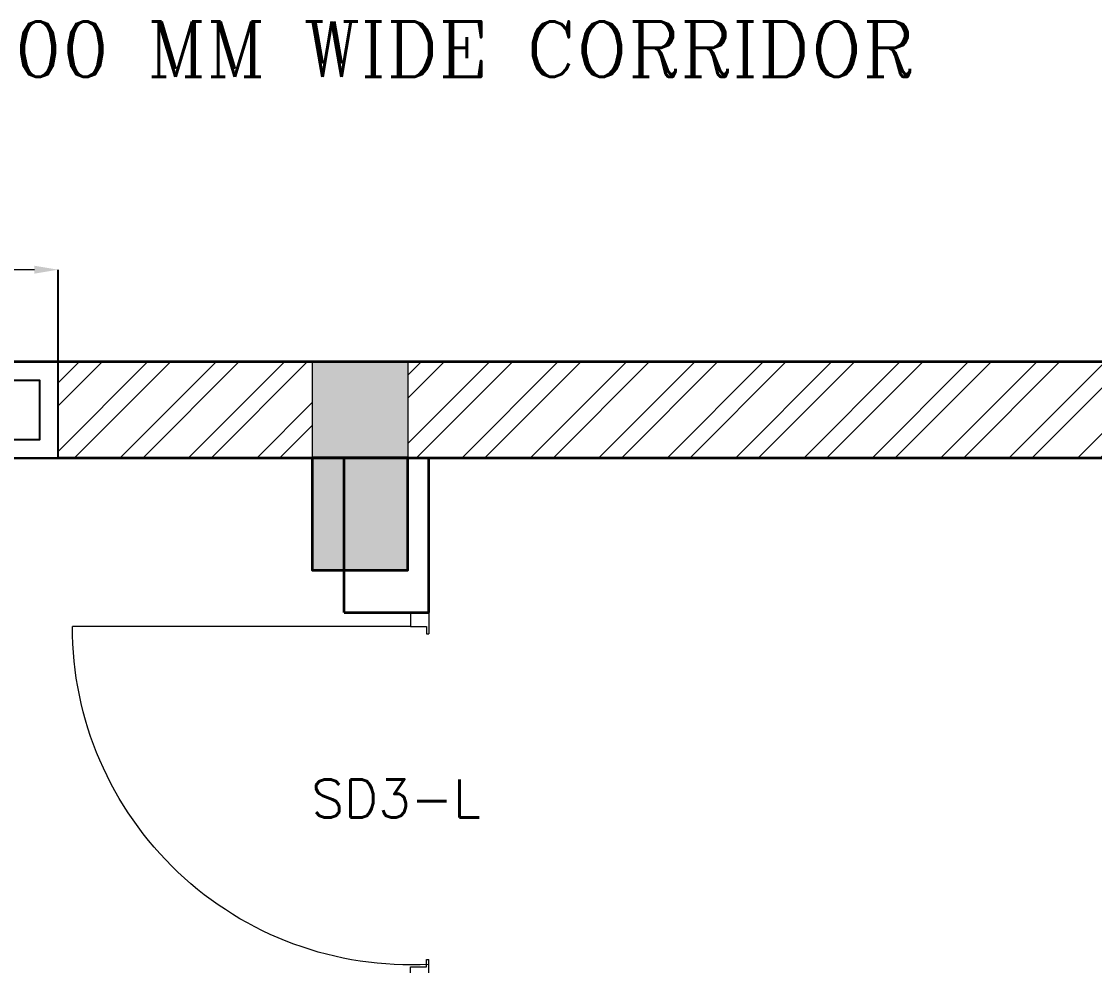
# Model space of a CAD drawing. Extents: x -52083 to 49512, y -145230 to 20224.
# Drawn here: x -37431 to -34519, y -15351 to -12789 of the extents above; entities that cross this region are included whole.
import ezdxf

# ---------------------------------------------------------------- set-up
doc = ezdxf.new("R2010")
doc.units = 0
doc.header["$LTSCALE"] = 0.5
doc.header["$MEASUREMENT"] = 0
doc.header["$PDMODE"] = 32
for name, color, linetype, lineweight in [('1000x2100 Door', 1, 'Continuous', 5), ('1050x2100 Door', 6, 'Continuous', 5), ('COL', 1, 'Continuous', 35), ('DIM', 3, 'Continuous', 5), ('Hatch-1', 8, 'Continuous', 5), ('wall-1', 7, 'Continuous', 35)]:
    doc.layers.add(name, color=color, linetype=linetype, lineweight=lineweight)
doc.layers.add('PDF_Text', color=5, linetype='Continuous')
doc.styles.add('RomanS', font='romans.shx')
doc.styles.get("Standard").update_dxf_attribs({"font": 'romans.shx'})
doc.dimstyles.new('Sa-dim', dxfattribs={"dimtxt": 65, "dimasz": 65, "dimexe": 0, "dimexo": 0, "dimtad": 0, "dimdec": 0, "dimdsep": 46, "dimtxsty": 'Standard', "dimcen": 0, "dimclrd": 256, "dimclre": 7, "dimclrt": 1, "dimadec": 0, "dimazin": 0, "dimtfac": 1, "dimtdec": 0, "dimtmove": 0, "dimatfit": 3, "dimfxl": 1, "dimlwd": -1, "dimarcsym": 0})
pattern_1 = [(45, (5394.74, 2e-13), (-92.80777, 92.80777), []), (45, (5456.61, 2e-13), (-92.80777, 92.80777), [])]

# ---------------------------------------------------------------- blocks, each defined once
blk = doc.blocks.new('*U109')
at = {"color": 5}
blk.add_wipeout([(50, 400), (50, 240), (1450, 240), (1450, 400)], dxfattribs=at)
blk.add_wipeout([(0, 450), (0, 190), (1500, 190), (1500, 450)], dxfattribs=at)
for points in [[(0, 450), (0, 190), (1500, 190), (1500, 450)], [(50, 400), (50, 240), (1450, 240), (1450, 400)]]:
    blk.add_lwpolyline(points, close=True, dxfattribs=at)
blk = doc.blocks.new('*D420')
at = {"layer": 'Defpoints', "color": 0, "transparency": 16777216}
for p in [(-37331.5, -13462.8), (-38831.5, -13713.3), (-37331.5, -13713.3)]:
    blk.add_point(p, dxfattribs=at)
at = {"layer": 'DIM', "color": 7, "lineweight": -2, "transparency": 16777216}
for p, q in [((-38831.5, -13713.3), (-38831.5, -13462.8)), ((-37331.5, -13713.3), (-37331.5, -13462.8))]:
    blk.add_line(p, q, dxfattribs=at)
at = {"layer": 'DIM', "transparency": 16777216}
for p, q in [((-38766.5, -13462.8), (-38176, -13462.8)), ((-37396.5, -13462.8), (-37987, -13462.8))]:
    blk.add_line(p, q, dxfattribs=at)
for points in [[(-38766.5, -13452), (-38766.5, -13473.6), (-38831.5, -13462.8)], [(-37396.5, -13452), (-37396.5, -13473.6), (-37331.5, -13462.8)]]:
    blk.add_solid(points, dxfattribs=at)
at = {"layer": 'DIM', "color": 1, "transparency": 16777216, "insert": (-38081.5, -13462.8), "char_height": 65, "attachment_point": 5}
blk.add_mtext('1500', dxfattribs=at)
blk = doc.blocks.new('SD 1000x2100')
at = {"layer": '1000x2100 Door'}
for p, q in [((288436.6, 46661.9), (288436.6, 46711.8)), ((288436.6, 46711.8), (288495, 46711.8)), ((288436.6, 46661.9), (288436.6, 46711.8)), ((288475, 46661.9), (288475, 46705.1)), ((288475, 46705.1), (288495, 46705.1)), ((288495, 46705.1), (288495, 46711.8)), ((289436.6, 46711.8), (289378.3, 46711.8)), ((289378.3, 46705.1), (289378.3, 46711.8)), ((289398.3, 46705.1), (289378.3, 46705.1)), ((289398.3, 46661.9), (289398.3, 46705.1)), ((289436.6, 46661.9), (289436.6, 46711.8)), ((288436.6, 46661.9), (288475, 46661.9)), ((289436.6, 46661.9), (289398.3, 46661.9)), ((289398.3, 46661.9), (289398.3, 45743.9))]:
    blk.add_line(p, q, dxfattribs=at)
blk.add_arc((289398.3, 46661.9), 918, 176.8849, 270, dxfattribs=at)

msp = doc.modelspace()

# ---------------------------------------------------------------- hatches: boundary and pattern name
at = {"layer": 'COL'}
h = msp.add_hatch(color=256, dxfattribs=at)
h.dxf.hatch_style = 1
h.paths.add_polyline_path([(-36382.5, -13713.3), (-36642.5, -13713.3), (-36642.5, -14278.3), (-36382.5, -14278.3)])
at = {"layer": 'Hatch-1'}
h = msp.add_hatch(dxfattribs=at)
h.set_pattern_fill('ANSI32,_O', color=256, scale=350)
h.set_pattern_definition(pattern_1)
h.paths.add_polyline_path([(-36642.5, -13973.3), (-37331.5, -13973.3), (-37331.5, -13713.3), (-36642.5, -13713.3)])
h = msp.add_hatch(dxfattribs=at)
h.set_pattern_fill('ANSI32,_O', color=256, scale=350)
h.set_pattern_definition(pattern_1)
h.paths.add_polyline_path([(-36382.5, -13973.3), (-33742.5, -13973.3), (-33742.5, -13713.3), (-36382.5, -13713.3)])

# ---------------------------------------------------------------- linework, layer by layer
at = {"layer": 'COL', "elevation": 2637.8}
msp.add_lwpolyline([(-36382.5, -13973.3), (-36642.5, -13973.3), (-36642.5, -14278.3), (-36382.5, -14278.3)], close=True, dxfattribs=at)
at = {"layer": 'Hatch-1', "elevation": 2637.8}
for points in [[(-36382.5, -13973.3), (-33742.5, -13973.3), (-33742.5, -13713.3), (-36382.5, -13713.3)], [(-33742.5, -13973.3), (-36382.5, -13973.3), (-36382.5, -13973.3), (-33742.5, -13973.3)]]:
    msp.add_lwpolyline(points, close=True, dxfattribs=at)
at = {"layer": 'wall-1', "color": 7}
for p, q in [((-40350.5, -13973.3, 2637.8), (-32199.5, -13973.3, 2637.8)), ((-36555.5, -14393.3, 2637.8), (-36555.5, -13973.3, 2637.8)), ((-36325.5, -14393.3, 2637.8), (-36325.5, -13973.3, 2637.8)), ((-36555.5, -14393.3, 2637.8), (-36325.5, -14393.3, 2637.8))]:
    msp.add_line(p, q, dxfattribs=at)
at = {"layer": 'wall-1', "color": 7, "elevation": 2637.8}
msp.add_lwpolyline([(-32199.5, -13713.3), (-40350.5, -13713.3)], dxfattribs=at)

# ---------------------------------------------------------------- block references
at = {"layer": '1000x2100 Door', "xscale": -1, "rotation": 270}
msp.add_blockref('SD 1000x2100', (-83037.3, -303829.9, 2637.8), dxfattribs=at)

# ---------------------------------------------------------------- texts
at = {"layer": '1050x2100 Door', "color": 0, "style": 'RomanS'}
msp.add_text('SD3-L', height=103.23, dxfattribs=at).set_placement((-36644.8, -14949.7, 2637.8))
at = {"layer": 'PDF_Text', "insert": (-37828.5, -12939.1, 2637.8), "char_height": 150, "width": 3292.038, "attachment_point": 7, "style": 'RomanS'}
msp.add_mtext('\\pi121.01885;{\\Fromanc|c0;1800 MM WIDE CORRIDOR}', dxfattribs=at)

# ---------------------------------------------------------------- next in the draw order: block references
msp.add_blockref('*U109', (-38831.5, -14163.3, 2637.8))

# ---------------------------------------------------------------- next in the draw order: linework, layer by layer
at = {"layer": 'Hatch-1', "elevation": 2637.8}
msp.add_lwpolyline([(-36642.5, -13973.3), (-37331.5, -13973.3), (-37331.5, -13713.3), (-36642.5, -13713.3)], close=True, dxfattribs=at)
at = {"layer": 'wall-1', "color": 7}
msp.add_line((-32199.5, -13713.3, 2637.8), (-40350.5, -13713.3, 2637.8), dxfattribs=at)

# ---------------------------------------------------------------- next in the draw order: dimensions: what is measured, and where the dimension line sits
at = {"layer": 'DIM', "color": 7}
dim = msp.add_linear_dim(base=(-37331.5, -13462.8, 2637.8), p1=(-38831.5, -13713.3, 2637.8), p2=(-37331.5, -13713.3, 2637.8), dimstyle='Sa-dim', dxfattribs=at)
dim.commit()
dim.dimension.update_dxf_attribs({"geometry": '*D420', "text_midpoint": (-38081.5, -13462.8, 2637.8)})

doc.saveas('drawing.dxf')
